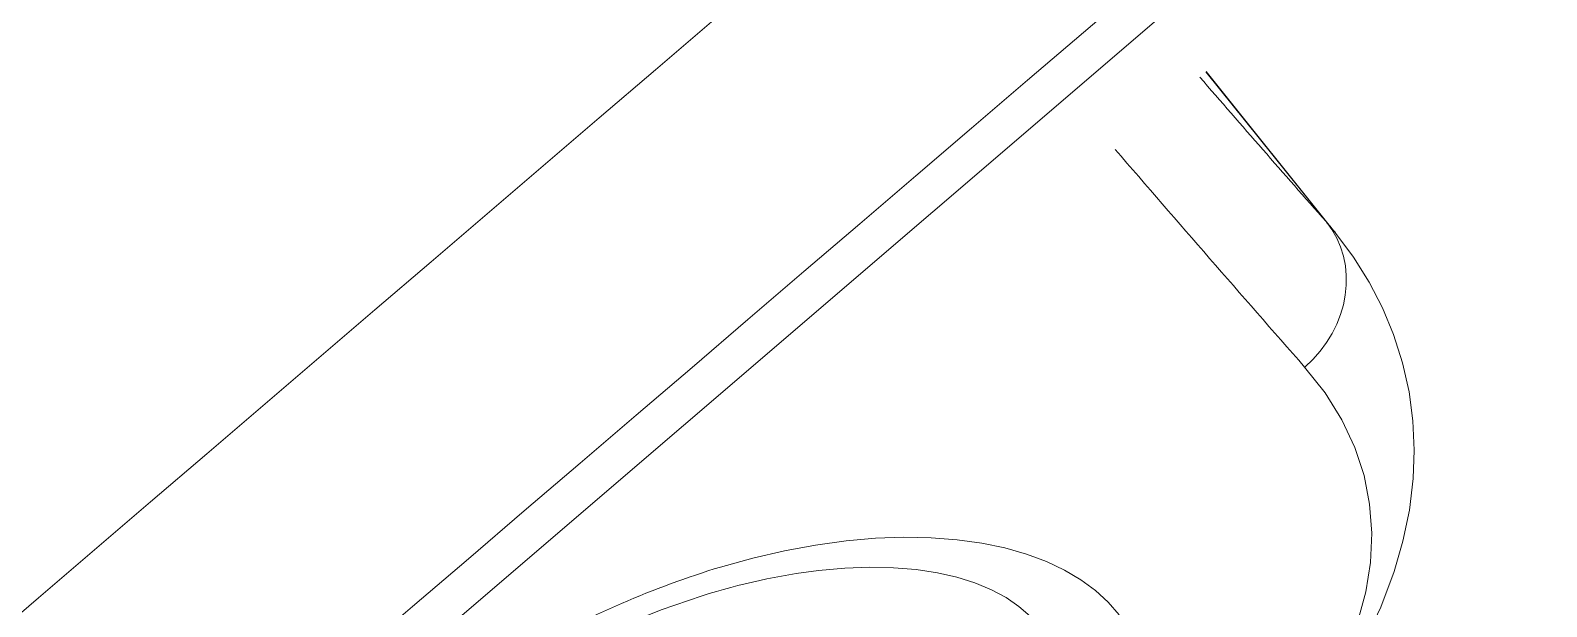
# Model space of a CAD drawing. Header units: metres. Extents: x 2999 to 3109, y 1752 to 1796.
# Drawn here: x 3012.03145 to 3012.05888, y 1761.81116 to 1761.82158 of the extents above; entities that cross this region are included whole.
import ezdxf

# ---------------------------------------------------------------- set-up
doc = ezdxf.new("R2010")
doc.units = ezdxf.units.M
doc.layers.add('PAREDES', color=7, linetype='Continuous')

msp = doc.modelspace()

# ---------------------------------------------------------------- linework, layer by layer
at = {"layer": 'PAREDES', "color": 253, "lineweight": 0}
for p, q in [((3012.000831879624, 1761.778082338262), (3012.130200038639, 1761.888907971856)), ((3012.054888343318, 1761.818119547873), (3012.05271634017, 1761.82082504001)), ((3012.055068516298, 1761.817905008035), (3012.052721068014, 1761.820829090205))]:
    msp.add_line(p, q, dxfattribs=at)
for points in [[(3012.053425287474, 1761.807546900492), (3012.054048787648, 1761.808253502859), (3012.05461432593, 1761.808972977272), (3012.055149675127, 1761.809759494862), (3012.055529410573, 1761.810417042908), (3012.055877912475, 1761.811147168803), (3012.056120774247, 1761.811791778928), (3012.05627976038, 1761.812342353907), (3012.056395646444, 1761.812904870056), (3012.056464386886, 1761.813476826092), (3012.056483202238, 1761.813989135628), (3012.05645912332, 1761.814515491463), (3012.056389557863, 1761.815041939179), (3012.056273174041, 1761.815564123128), (3012.056109917781, 1761.816077978596), (3012.055910003735, 1761.816558823136), (3012.055668756566, 1761.817025154525), (3012.055387632021, 1761.817474522938), (3012.055068516298, 1761.817905008035)], [(3012.054502329086, 1761.815490502265), (3012.054873262689, 1761.815020825368), (3012.055175184245, 1761.814535265915), (3012.055408802927, 1761.814036842468), (3012.055575635351, 1761.81352781868), (3012.055677085655, 1761.813010683315), (3012.055715021184, 1761.812487196805), (3012.055691262929, 1761.811959079871), (3012.055607558957, 1761.811427669293), (3012.055466100763, 1761.81089387804), (3012.055268583266, 1761.810358354419), (3012.055016701383, 1761.809821746732), (3012.054712282288, 1761.809284173641), (3012.054356782344, 1761.808745436147), (3012.053951565212, 1761.808205255832), (3012.053497795858, 1761.80766302333), (3012.053252990318, 1761.807390779947)], [(3012.04393673976, 1761.81187408864), (3012.044520158569, 1761.812035697336), (3012.045094652282, 1761.81216860381), (3012.045657705251, 1761.812272742549), (3012.046206848178, 1761.812348087748), (3012.046739684695, 1761.812394997547), (3012.04725397726, 1761.812413644679), (3012.04774718396, 1761.812404744809), (3012.04821735865, 1761.812368881036), (3012.048662489059, 1761.812306901279), (3012.049080701968, 1761.812219772584), (3012.049470468397, 1761.812108435419), (3012.049830094044, 1761.811974492307), (3012.050158533217, 1761.811818976265), (3012.050454872793, 1761.811643516085), (3012.050718451179, 1761.811449634564), (3012.050948997373, 1761.811238867635), (3012.051146597895, 1761.811012896774)], [(3012.045711149289, 1761.811813334163), (3012.04618382131, 1761.811855798482), (3012.046636996702, 1761.811872237983), (3012.047068464497, 1761.811863169636), (3012.047476258777, 1761.811829481068), (3012.047858479749, 1761.811771795088), (3012.048213439599, 1761.811691237569), (3012.0485396557, 1761.811588788691), (3012.048835844113, 1761.811465759578), (3012.049100906307, 1761.811323620189), (3012.049334260108, 1761.811163800621), (3012.049535508744, 1761.810987889801)], [(3012.032865465327, 1761.800861079763), (3012.032999820726, 1761.801300060185), (3012.033153412296, 1761.801732534429), (3012.033339178544, 1761.80219321465), (3012.033543419256, 1761.802645932483), (3012.03389633293, 1761.803337885796), (3012.034302241765, 1761.804035054478), (3012.034758826957, 1761.804730951485), (3012.035263458533, 1761.805418983939), (3012.035813056598, 1761.806093459413), (3012.036404177245, 1761.806749016585), (3012.037033012555, 1761.807380625237), (3012.037695436941, 1761.807983625961), (3012.038387099862, 1761.808553809576), (3012.039103286761, 1761.809087298006), (3012.039838806586, 1761.809580769391), (3012.040588355808, 1761.810031126984), (3012.041346154404, 1761.810435830254), (3012.042106045046, 1761.810792497659), (3012.042861486622, 1761.811099383286), (3012.043605527649, 1761.811355032618)]]:
    msp.add_lwpolyline(points, dxfattribs=at)
for centre, radius, start, end in [((3010.970527799075, 1762.908031058607), 1.466147559632665, 301.4662384121358, 319.7050643108328), ((3111.831710831227, 1645.171900464966), 153.5083563845369, 130.5044300701699, 130.5682091427031), ((3103.501619721041, 1654.8958702153), 140.6997006626653, 130.497354821136, 130.5667228412183), ((3012.412232108337, 1762.132937459798), 0.4762405347314129, 220.9626216429919, 221.3798847293257), ((3012.496474371545, 1762.204039319294), 0.5884808922823075, 220.8114695569812, 221.319519518008), ((3012.050105412163, 1761.813919290332), 0.006365368589850779, 38.76664570190322, 41.28829690189863), ((3012.048823677152, 1761.795855457484), 0.01674842199991173, 106.96600260167, 120.010420822324), ((3012.047115029041, 1761.800337003365), 0.01156270640984473, 96.99322973470181, 107.6679548031303)]:
    msp.add_arc(centre, radius, start, end, dxfattribs=at)
for centre, major_axis, ratio, start_param, end_param in [((3009.143085672198, 1765.041227319452), (-2.768294905619666, 3.231465536757614), 0.5783642864339333, 3.047316074371338, 3.235869169235229), ((3012.053353531182, 1761.816837512658), (-0.001499961976323287, -0.001322903874161405), 0.8851911425590516, 1.556096196174622, 3.111242055892944)]:
    msp.add_ellipse(centre, major_axis=major_axis, ratio=ratio, start_param=start_param, end_param=end_param, dxfattribs=at)

doc.saveas('drawing.dxf')
